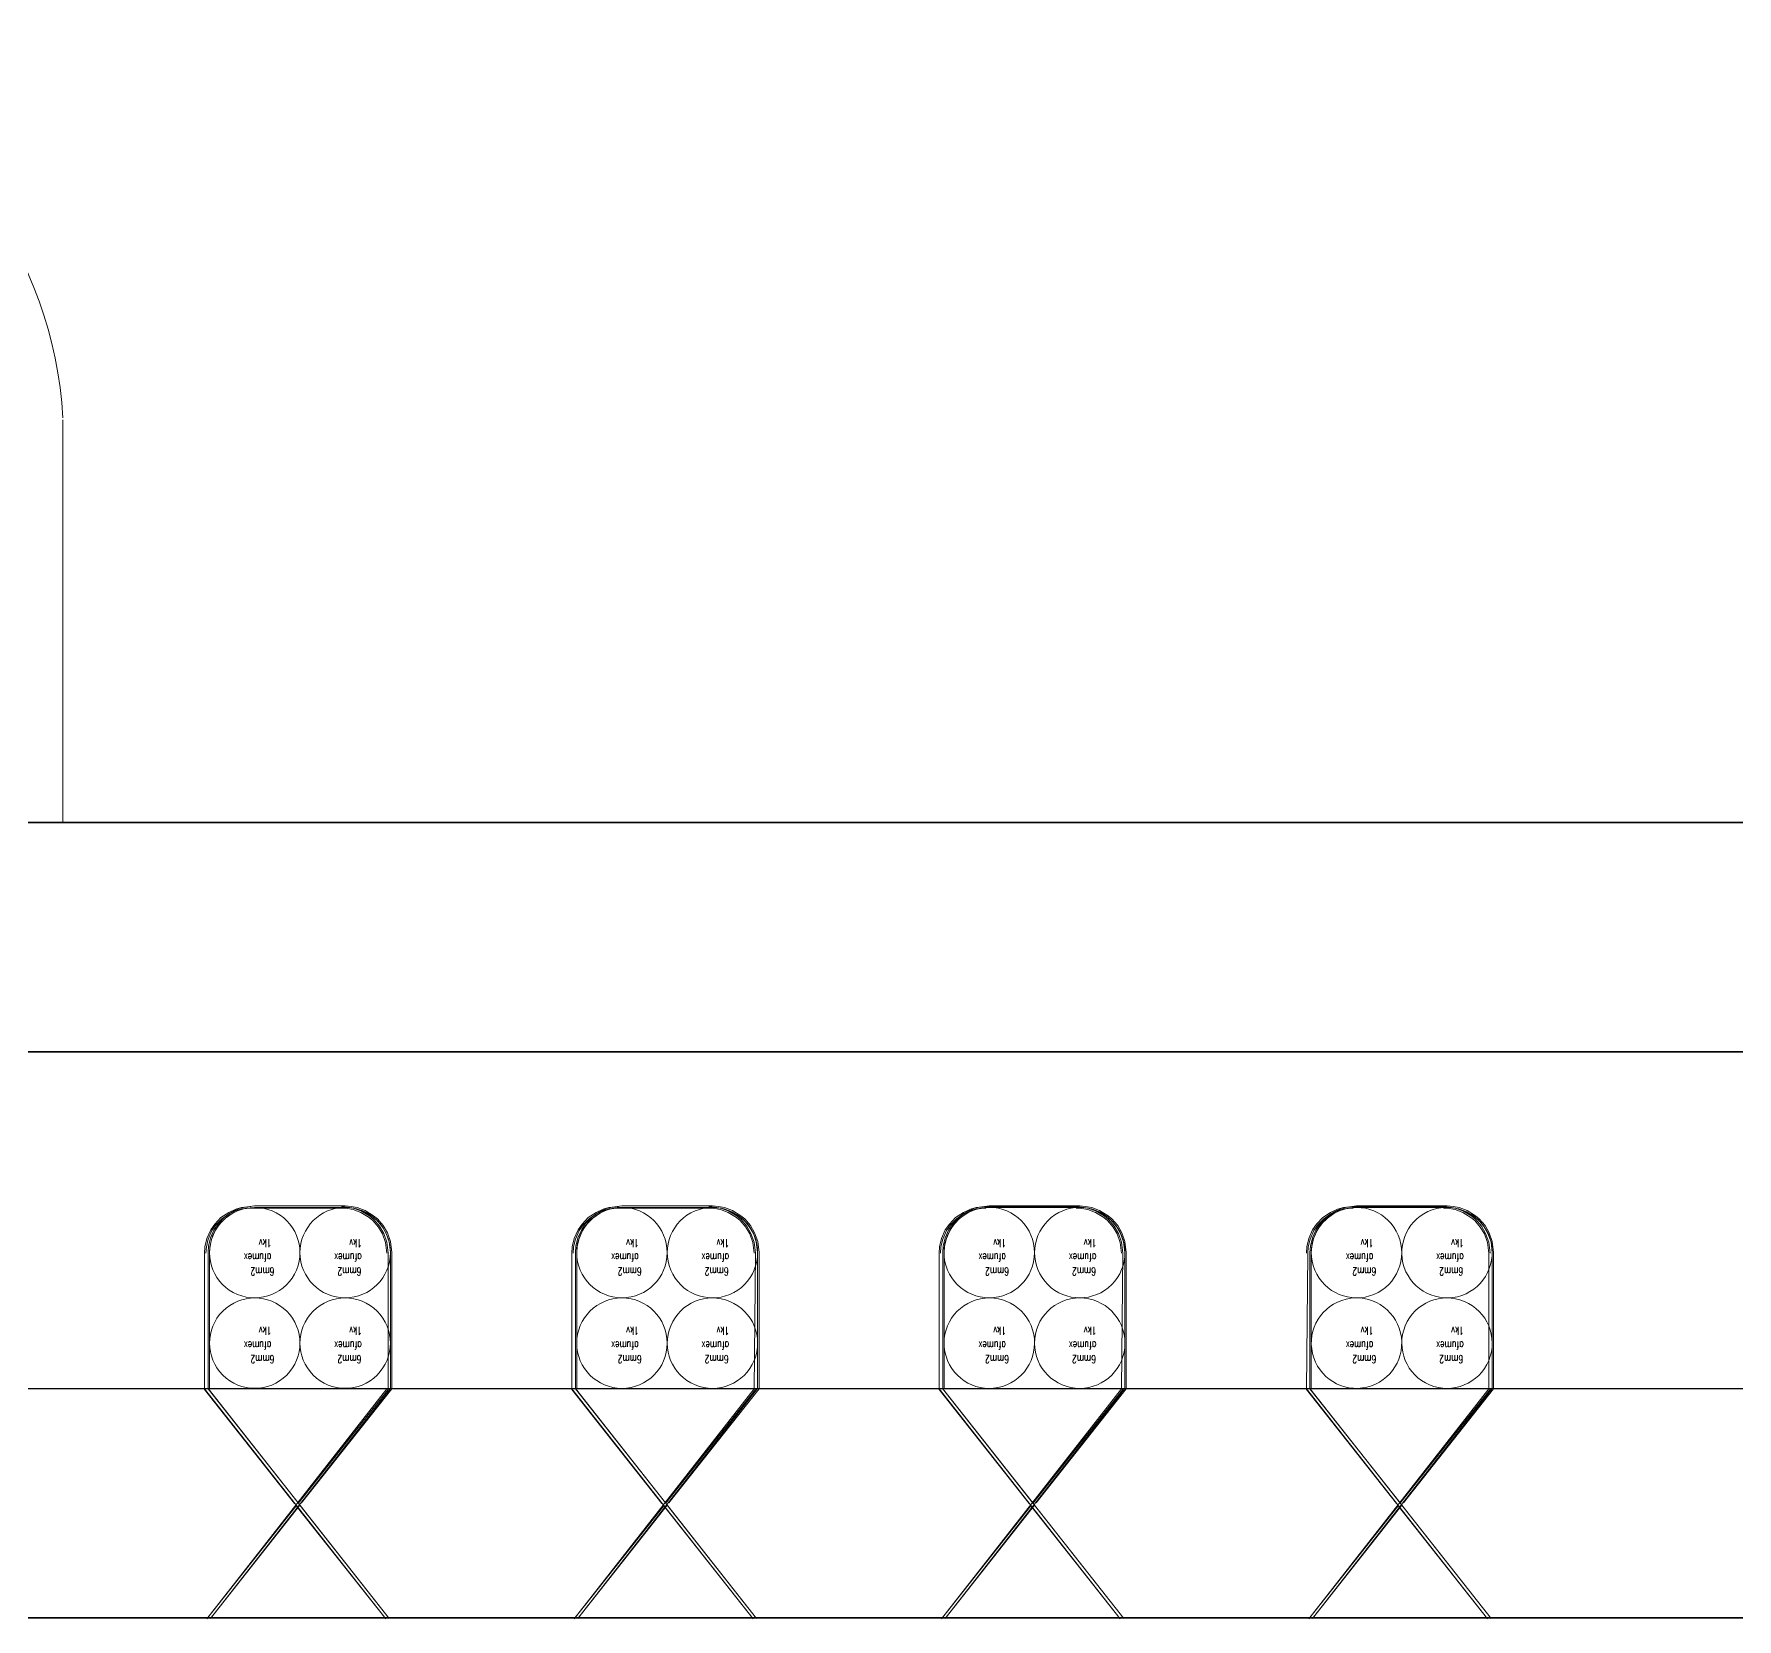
# Model space of a CAD drawing. Extents: x -14.2 to 52.3, y 2.5 to 90.9.
# Drawn here: x 12.364 to 12.5052, y 17.8037 to 17.9351 of the extents above; entities that cross this region are included whole.
import ezdxf

# ---------------------------------------------------------------- set-up
doc = ezdxf.new("R2010")
doc.units = 0
doc.layers.add('limpo_PINI-PSG-PE-0102-LAZ-R00$0$0-1', color=7, linetype='Continuous', lineweight=5)
doc.layers.add('limpo_PINI-PSG-PE-0102-LAZ-R00$0$PNIN-HID-PL-0009-LAZ-R00_dwg', color=8, linetype='Continuous', lineweight=5)
doc.layers.add('limpo_PINI-PSG-PE-0102-LAZ-R00$0$0-8', color=7, linetype='Continuous', lineweight=5, true_color=0x999999)
doc.layers.add('limpo_PINI-PSG-PE-0102-LAZ-R00$0$XR_ARQT', color=7, linetype='Continuous')
doc.layers.add('XR_ARQT', color=7, linetype='Continuous')
doc.styles.add('limpo_PINI-PSG-PE-0102-LAZ-R00$0$RomanS_5', font='romans__.ttf', dxfattribs={"width": 0.7, "height": 0.000663717})

# ---------------------------------------------------------------- blocks, each defined once
blk = doc.blocks.new('limpo_PINI-PSG-PE-0102-LAZ-R00$0$LAZ GERAL - PNE_dwg-25011385-009 - PRE - PAV_ LAZER - GERAL')
at = {"layer": 'limpo_PINI-PSG-PE-0102-LAZ-R00$0$0-8'}
for p, q in [((-9.26074, -6.92731), (-9.26074, -6.96066)), ((-8.78, -6.96066), (-9.8293, -6.96066)), ((-8.78, -7.00759), (-9.8293, -7.00759))]:
    blk.add_line(p, q, dxfattribs=at)
at = {"layer": 'limpo_PINI-PSG-PE-0102-LAZ-R00$0$0-8', "flags": 128}
for points in [[(-9.8293, -6.96066), (-9.8293, -6.97966), (-8.78, -6.97966)], [(-9.24859, -7.00759), (-9.24859, -7.00384), (-9.24859, -6.99634), (-9.24856, -6.99582), (-9.2484, -6.99516), (-9.24809, -6.99446), (-9.24777, -6.99399), (-9.24727, -6.99348), (-9.24664, -6.99305), (-9.24608, -6.9928), (-9.24562, -6.99267), (-9.24484, -6.99259), (-9.23734, -6.99259), (-9.23686, -6.99262), (-9.23637, -6.99272), (-9.23574, -6.99295), (-9.23505, -6.99337), (-9.23475, -6.99363), (-9.23428, -6.99417), (-9.23395, -6.99474), (-9.2337, -6.99544), (-9.23359, -6.99634), (-9.23359, -7.00384), (-9.23359, -7.00759), (-9.2485, -7.02666), (-9.24109, -7.01727), (-9.23368, -7.02666), (-9.24871, -7.00759), (-9.26393, -7.00759)], [(-9.24095, -7.01709), (-9.23348, -7.00763), (-9.23348, -7.00384), (-9.23348, -6.99633), (-9.23359, -6.99542), (-9.23384, -6.9947), (-9.23419, -6.9941), (-9.23467, -6.99355), (-9.23499, -6.99328), (-9.23569, -6.99285), (-9.23634, -6.99261), (-9.23685, -6.99251), (-9.23734, -6.99247), (-9.24485, -6.99247), (-9.24564, -6.99256), (-9.24612, -6.99269), (-9.2467, -6.99295), (-9.24734, -6.99339), (-9.24785, -6.99392), (-9.24819, -6.99441), (-9.24851, -6.99512), (-9.24867, -6.9958), (-9.24871, -6.99633), (-9.24871, -7.00384), (-9.24871, -7.00763), (-9.24124, -7.01709)], [(-9.21814, -7.00759), (-9.21814, -7.00384), (-9.21814, -6.99634), (-9.2181, -6.99582), (-9.21795, -6.99516), (-9.21763, -6.99446), (-9.21731, -6.99399), (-9.21681, -6.99348), (-9.21618, -6.99305), (-9.21562, -6.9928), (-9.21516, -6.99267), (-9.21439, -6.99259), (-9.20689, -6.99259), (-9.20641, -6.99262), (-9.20592, -6.99272), (-9.20528, -6.99295), (-9.2046, -6.99337), (-9.20429, -6.99363), (-9.20383, -6.99417), (-9.20349, -6.99474), (-9.20325, -6.99544), (-9.20314, -6.99634), (-9.20314, -7.00384), (-9.20314, -7.00759), (-9.21805, -7.02666), (-9.21064, -7.01727), (-9.20323, -7.02666), (-9.21825, -7.00759), (-9.23348, -7.00759), (-9.23348, -7.00709)], [(-9.21049, -7.01709), (-9.20302, -7.00763), (-9.20302, -7.00384), (-9.20302, -6.99633), (-9.20313, -6.99542), (-9.20339, -6.9947), (-9.20373, -6.9941), (-9.20421, -6.99355), (-9.20453, -6.99328), (-9.20523, -6.99285), (-9.20589, -6.99261), (-9.20639, -6.99251), (-9.20688, -6.99247), (-9.21439, -6.99247), (-9.21518, -6.99256), (-9.21566, -6.99269), (-9.21624, -6.99295), (-9.21689, -6.99339), (-9.2174, -6.99392), (-9.21773, -6.99441), (-9.21805, -6.99512), (-9.21821, -6.9958), (-9.21825, -6.99633), (-9.21825, -7.00384), (-9.21825, -7.00763), (-9.21078, -7.01709)], [(-9.18768, -7.00759), (-9.18768, -7.00384), (-9.18768, -6.99634), (-9.18764, -6.99582), (-9.18749, -6.99516), (-9.18718, -6.99446), (-9.18685, -6.99399), (-9.18636, -6.99348), (-9.18573, -6.99305), (-9.18517, -6.9928), (-9.18471, -6.99267), (-9.18393, -6.99259), (-9.17643, -6.99259), (-9.17595, -6.99262), (-9.17546, -6.99272), (-9.17483, -6.99295), (-9.17414, -6.99337), (-9.17384, -6.99363), (-9.17337, -6.99417), (-9.17304, -6.99474), (-9.17279, -6.99544), (-9.17268, -6.99634), (-9.17268, -7.00384), (-9.17268, -7.00759), (-9.18759, -7.02666), (-9.18018, -7.01727), (-9.17277, -7.02666), (-9.1878, -7.00759), (-9.20302, -7.00759), (-9.20302, -7.00709)], [(-9.18004, -7.01709), (-9.17257, -7.00763), (-9.17257, -7.00384), (-9.17257, -6.99633), (-9.17268, -6.99542), (-9.17293, -6.9947), (-9.17328, -6.9941), (-9.17376, -6.99355), (-9.17408, -6.99328), (-9.17478, -6.99285), (-9.17543, -6.99261), (-9.17594, -6.99251), (-9.17643, -6.99247), (-9.18394, -6.99247), (-9.18473, -6.99256), (-9.18521, -6.99269), (-9.18578, -6.99295), (-9.18643, -6.99339), (-9.18694, -6.99392), (-9.18728, -6.99441), (-9.1876, -6.99512), (-9.18776, -6.9958), (-9.18779, -6.99633), (-9.18779, -7.00384), (-9.18779, -7.00763), (-9.18033, -7.01709)], [(-9.15723, -7.00759), (-9.15723, -7.00384), (-9.15723, -6.99634), (-9.15719, -6.99582), (-9.15704, -6.99516), (-9.15672, -6.99446), (-9.1564, -6.99399), (-9.1559, -6.99348), (-9.15527, -6.99305), (-9.15471, -6.9928), (-9.15425, -6.99267), (-9.15348, -6.99259), (-9.14598, -6.99259), (-9.1455, -6.99262), (-9.14501, -6.99272), (-9.14437, -6.99295), (-9.14369, -6.99337), (-9.14338, -6.99363), (-9.14292, -6.99417), (-9.14258, -6.99474), (-9.14233, -6.99544), (-9.14223, -6.99634), (-9.14223, -7.00384), (-9.14223, -7.00759), (-9.15714, -7.02666), (-9.14973, -7.01727), (-9.14231, -7.02666), (-9.15734, -7.00759), (-9.17257, -7.00759), (-9.17257, -7.00709)], [(-9.14958, -7.01709), (-9.14211, -7.00763), (-9.14211, -7.00384), (-9.14211, -6.99633), (-9.14222, -6.99542), (-9.14248, -6.9947), (-9.14282, -6.9941), (-9.1433, -6.99355), (-9.14362, -6.99328), (-9.14432, -6.99285), (-9.14498, -6.99261), (-9.14548, -6.99251), (-9.14597, -6.99247), (-9.15348, -6.99247), (-9.15427, -6.99256), (-9.15475, -6.99269), (-9.15533, -6.99295), (-9.15598, -6.99339), (-9.15649, -6.99392), (-9.15682, -6.99441), (-9.15714, -6.99512), (-9.1573, -6.9958), (-9.15734, -6.99633), (-9.15734, -7.00384), (-9.15734, -7.00763), (-9.14987, -7.01709)], [(-9.8293, -7.00759), (-9.8293, -7.02659), (-8.78, -7.02659)]]:
    blk.add_lwpolyline(points, dxfattribs=at)
at = {"layer": 'limpo_PINI-PSG-PE-0102-LAZ-R00$0$0-8'}
blk.add_circle((-9.17643, -7.00384), 0.00375, dxfattribs=at)
for centre, major_axis, ratio in [((-9.29497, -6.92937), (0.01148, 0.02772), 1), ((-9.24484, -6.99634), (-0.00346, 0.00144), 1), ((-9.20689, -6.99634), (0.00346, 0.00144), 0.999999), ((-9.15348, -6.99634), (0.00346, 0.00144), 1), ((-9.23734, -6.99634), (0, 0.00375), 1), ((-9.21439, -6.99634), (0, 0.00375), 0.999999), ((-9.18393, -6.99634), (0, 0.00375), 0.999999), ((-9.17643, -6.99634), (-0.00265, 0.00265), 1), ((-9.14598, -6.99634), (-0.00086, 0.00365), 0.999999), ((-9.24484, -7.00384), (0.00265, 0.00265), 0.999999), ((-9.23734, -7.00384), (-0.00265, 0.00265), 0.999999), ((-9.21439, -7.00384), (0, 0.00375), 1), ((-9.20689, -7.00384), (-0.00346, 0.00144), 1), ((-9.18393, -7.00384), (0.00359, 0.00109), 0.999999), ((-9.15348, -7.00384), (-0.00086, 0.00365), 0.999999), ((-9.14598, -7.00384), (0.00144, 0.00346), 0.999999)]:
    blk.add_ellipse(centre, major_axis=major_axis, ratio=ratio, dxfattribs=at)
blk.add_ellipse((-9.29536, -6.92917), major_axis=(-0.01421, 0.03163), ratio=1, start_param=4.34917, end_param=5.479343, dxfattribs=at)
at = {"layer": 'limpo_PINI-PSG-PE-0102-LAZ-R00$0$0-1', "char_height": 0.000664, "attachment_point": 1, "rotation": 180, "line_spacing_factor": 0.983083, "style": 'limpo_PINI-PSG-PE-0102-LAZ-R00$0$RomanS_5'}
for s, insert, width in [('afumex', (-9.24346, -6.99708), 0.0030503), ('1kv', (-9.24345, -6.99588), 0.0014159), ('afumex', (-9.23596, -6.99708), 0.0030503), ('1kv', (-9.23595, -6.99588), 0.0014159), ('afumex', (-9.213, -6.99708), 0.0030503), ('1kv', (-9.21299, -6.99588), 0.0014159), ('afumex', (-9.2055, -6.99708), 0.0030503), ('1kv', (-9.20549, -6.99588), 0.0014159), ('afumex', (-9.18255, -6.99708), 0.0030503), ('1kv', (-9.18254, -6.99588), 0.0014159), ('afumex', (-9.17505, -6.99708), 0.0030503), ('1kv', (-9.17504, -6.99588), 0.0014159), ('afumex', (-9.15209, -6.99708), 0.0030503), ('1kv', (-9.15208, -6.99588), 0.0014159), ('afumex', (-9.14459, -6.99708), 0.0030503), ('1kv', (-9.14458, -6.99588), 0.0014159), ('6mm2', (-9.2432, -6.99823), 0.0026538), ('6mm2', (-9.23599, -6.99823), 0.0026538), ('6mm2', (-9.21275, -6.99823), 0.0026538), ('6mm2', (-9.20554, -6.99823), 0.0026538), ('6mm2', (-9.18229, -6.99823), 0.0026538), ('6mm2', (-9.17508, -6.99823), 0.0026538), ('6mm2', (-9.15184, -6.99823), 0.0026538), ('6mm2', (-9.14463, -6.99823), 0.0026538), ('1kv', (-9.24345, -7.00315), 0.0014159), ('1kv', (-9.23595, -7.00315), 0.0014159), ('1kv', (-9.21299, -7.00315), 0.0014159), ('1kv', (-9.20549, -7.00315), 0.0014159), ('1kv', (-9.18254, -7.00315), 0.0014159), ('1kv', (-9.17504, -7.00315), 0.0014159), ('1kv', (-9.15208, -7.00315), 0.0014159), ('1kv', (-9.14458, -7.00315), 0.0014159), ('afumex', (-9.24346, -7.00436), 0.0030503), ('6mm2', (-9.2432, -7.00551), 0.0026538), ('afumex', (-9.23596, -7.00436), 0.0030503), ('6mm2', (-9.23599, -7.00551), 0.0026538), ('afumex', (-9.213, -7.00436), 0.0030503), ('6mm2', (-9.21275, -7.00551), 0.0026538), ('afumex', (-9.2055, -7.00436), 0.0030503), ('6mm2', (-9.20554, -7.00551), 0.0026538), ('afumex', (-9.18255, -7.00436), 0.0030503), ('6mm2', (-9.18229, -7.00551), 0.0026538), ('afumex', (-9.17505, -7.00436), 0.0030503), ('6mm2', (-9.17508, -7.00551), 0.0026538), ('afumex', (-9.15209, -7.00436), 0.0030503), ('6mm2', (-9.15184, -7.00551), 0.0026538), ('afumex', (-9.14459, -7.00436), 0.0030503), ('6mm2', (-9.14463, -7.00551), 0.0026538)]:
    blk.add_mtext(s, dxfattribs=dict(at, insert=insert, width=width))
blk = doc.blocks.new('limpo_PINI-PSG-PE-0102-LAZ-R00$0$PNIN-HID-PL-0009-LAZ-R00_dwg-3604853-5PPE_008_LAZER__P_A_0_09_')
at = {"color": 9, "lineweight": 5}
for p, q in [((22479.55, 12095.41), (21430.24, 12095.41)), ((21430.24, 12076.41), (22479.55, 12076.41)), ((22479.55, 12048.48), (21430.24, 12048.48)), ((22049.05, 12038.98), (22056.52, 12048.44)), ((22079.51, 12038.98), (22086.97, 12048.44)), ((22109.96, 12038.98), (22117.43, 12048.44)), ((21430.24, 12029.48), (22479.55, 12029.48))]:
    blk.add_line(p, q, dxfattribs=at)
at = {"color": 9, "lineweight": 5, "flags": 128}
for points in [[(22014.69, 12063.6), (22013.9, 12063.51), (22013.43, 12063.38), (22012.85, 12063.12), (22012.2, 12062.68), (22011.69, 12062.15), (22011.35, 12061.66), (22011.03, 12060.95), (22010.87, 12060.27), (22010.84, 12059.74), (22010.84, 12048.44), (22018.31, 12038.98)], [(22010.95, 12059.73), (22010.99, 12060.25), (22011.14, 12060.91), (22011.45, 12061.61), (22011.78, 12062.08), (22012.27, 12062.59), (22012.9, 12063.02), (22013.46, 12063.27), (22013.93, 12063.4), (22014.7, 12063.48), (22022.2, 12063.48), (22022.68, 12063.45), (22023.17, 12063.36), (22023.81, 12063.12), (22024.49, 12062.7), (22024.79, 12062.44), (22025.26, 12061.9), (22025.59, 12061.33), (22025.84, 12060.63), (22025.95, 12059.73)], [(22018.59, 12038.98), (22026.06, 12048.44), (22026.06, 12059.74), (22025.95, 12060.66), (22025.7, 12061.37), (22025.35, 12061.97), (22024.87, 12062.52), (22024.55, 12062.8), (22023.86, 12063.22), (22023.2, 12063.47), (22022.69, 12063.56), (22022.2, 12063.6)], [(22052.66, 12063.6), (22053.15, 12063.56), (22053.65, 12063.47), (22054.31, 12063.22), (22055.01, 12062.8), (22055.33, 12062.52), (22055.81, 12061.97), (22056.15, 12061.37), (22056.41, 12060.66), (22056.52, 12059.74), (22056.41, 12048.48), (22041.49, 12029.41), (22048.91, 12038.8), (22056.32, 12029.41), (22041.29, 12048.48)], [(22045.15, 12063.6), (22044.36, 12063.51), (22043.88, 12063.38), (22043.3, 12063.12), (22042.65, 12062.68), (22042.14, 12062.15), (22041.81, 12061.66), (22041.49, 12060.95), (22041.33, 12060.27), (22041.29, 12059.74), (22041.29, 12048.44), (22048.76, 12038.98)], [(22041.41, 12059.73), (22041.44, 12060.25), (22041.59, 12060.91), (22041.91, 12061.61), (22042.23, 12062.08), (22042.73, 12062.59), (22043.36, 12063.02), (22043.92, 12063.27), (22044.38, 12063.4), (22045.16, 12063.48), (22052.66, 12063.48), (22053.14, 12063.45), (22053.62, 12063.36), (22054.26, 12063.12), (22054.94, 12062.7), (22055.25, 12062.44), (22055.71, 12061.9), (22056.05, 12061.33), (22056.3, 12060.63), (22056.41, 12059.73)], [(22079.22, 12038.98), (22071.75, 12048.44), (22071.75, 12059.74), (22071.78, 12060.27), (22071.94, 12060.95), (22072.26, 12061.66), (22072.6, 12062.15), (22073.11, 12062.68), (22073.76, 12063.12), (22074.34, 12063.38), (22074.81, 12063.51), (22075.6, 12063.6), (22083.11, 12063.6), (22083.61, 12063.56), (22084.11, 12063.47), (22084.77, 12063.22), (22085.47, 12062.8), (22085.78, 12062.52), (22086.26, 12061.97), (22086.61, 12061.37), (22086.86, 12060.66), (22086.97, 12059.74), (22086.86, 12048.48), (22071.95, 12029.41), (22079.36, 12038.8), (22086.77, 12029.41), (22071.75, 12048.48)], [(22071.86, 12059.73), (22071.9, 12060.25), (22072.05, 12060.91), (22072.36, 12061.61), (22072.69, 12062.08), (22073.18, 12062.59), (22073.81, 12063.02), (22074.37, 12063.27), (22074.84, 12063.4), (22075.61, 12063.48)], [(22083.11, 12063.48), (22083.59, 12063.45), (22084.08, 12063.36), (22084.72, 12063.12), (22085.4, 12062.7), (22085.7, 12062.44), (22086.17, 12061.9), (22086.51, 12061.33), (22086.75, 12060.63), (22086.86, 12059.73)], [(22117.43, 12059.74), (22117.32, 12060.66), (22117.06, 12061.37), (22116.72, 12061.97), (22116.24, 12062.52), (22115.92, 12062.8), (22115.22, 12063.22), (22114.57, 12063.47), (22114.06, 12063.56), (22113.57, 12063.6), (22106.06, 12063.6), (22105.27, 12063.51), (22104.79, 12063.38), (22104.21, 12063.12), (22103.56, 12062.68), (22103.05, 12062.15), (22102.72, 12061.66), (22102.4, 12060.95), (22102.24, 12060.27), (22102.2, 12059.74)], [(22109.67, 12038.98), (22102.2, 12048.44), (22102.32, 12059.73), (22102.35, 12060.25), (22102.51, 12060.91), (22102.82, 12061.61), (22103.14, 12062.08), (22103.64, 12062.59), (22104.27, 12063.02), (22104.83, 12063.27), (22105.29, 12063.4), (22106.07, 12063.48)], [(22113.57, 12063.48), (22114.05, 12063.45), (22114.53, 12063.36), (22115.17, 12063.12), (22115.85, 12062.7), (22116.16, 12062.44), (22116.62, 12061.9), (22116.96, 12061.33), (22117.21, 12060.63), (22117.32, 12059.73), (22117.32, 12048.48), (22102.4, 12029.41), (22109.82, 12038.8), (22117.23, 12029.41), (22102.2, 12048.48)], [(22025.95, 12048.48), (22011.04, 12029.41), (22018.45, 12038.8), (22025.86, 12029.41), (22010.83, 12048.48)]]:
    blk.add_lwpolyline(points, dxfattribs=at)
blk = doc.blocks.new('limpo_PINI-PSG-PE-0102-LAZ-R00$0$A$C745163c0')
at = {"layer": 'limpo_PINI-PSG-PE-0102-LAZ-R00$0$PNIN-HID-PL-0009-LAZ-R00_dwg', "color": 9}
blk.add_blockref('limpo_PINI-PSG-PE-0102-LAZ-R00$0$PNIN-HID-PL-0009-LAZ-R00_dwg-3604853-5PPE_008_LAZER__P_A_0_09_', (-23714.89, -15834.72), dxfattribs=at)
blk = doc.blocks.new('limpo_PINI-PSG-PE-0102-LAZ-R00')
at = {"layer": 'limpo_PINI-PSG-PE-0102-LAZ-R00$0$XR_ARQT', "xscale": 0.001000000000038553, "yscale": 0.001000000000038553, "zscale": 0.001000000000038553}
blk.add_blockref('limpo_PINI-PSG-PE-0102-LAZ-R00$0$A$C745163c0', (14.12396, 21.59203), dxfattribs=at)
at = {"layer": 'limpo_PINI-PSG-PE-0102-LAZ-R00$0$XR_ARQT'}
blk.add_blockref('limpo_PINI-PSG-PE-0102-LAZ-R00$0$LAZ GERAL - PNE_dwg-25011385-009 - PRE - PAV_ LAZER - GERAL', (21.66891, 24.81343), dxfattribs=at)

msp = doc.modelspace()

# ---------------------------------------------------------------- block references
at = {"layer": 'XR_ARQT'}
msp.add_blockref('limpo_PINI-PSG-PE-0102-LAZ-R00', (-0.04177, 0.01702), dxfattribs=at)

doc.saveas('drawing.dxf')
